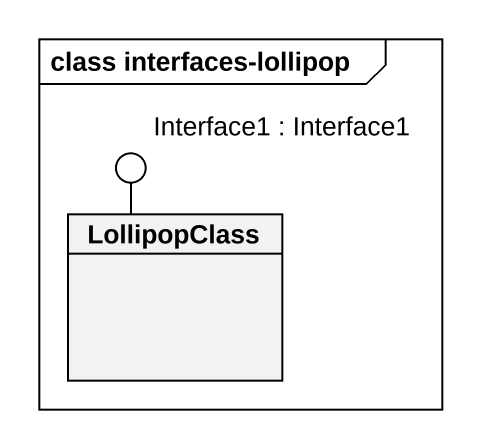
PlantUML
@startuml
mainframe class interfaces-lollipop
allowmixing
hide circle
hide empty members
() "Interface1 : Interface1" as Interface1
class LollipopClass
LollipopClass -up- Interface1
@enduml
